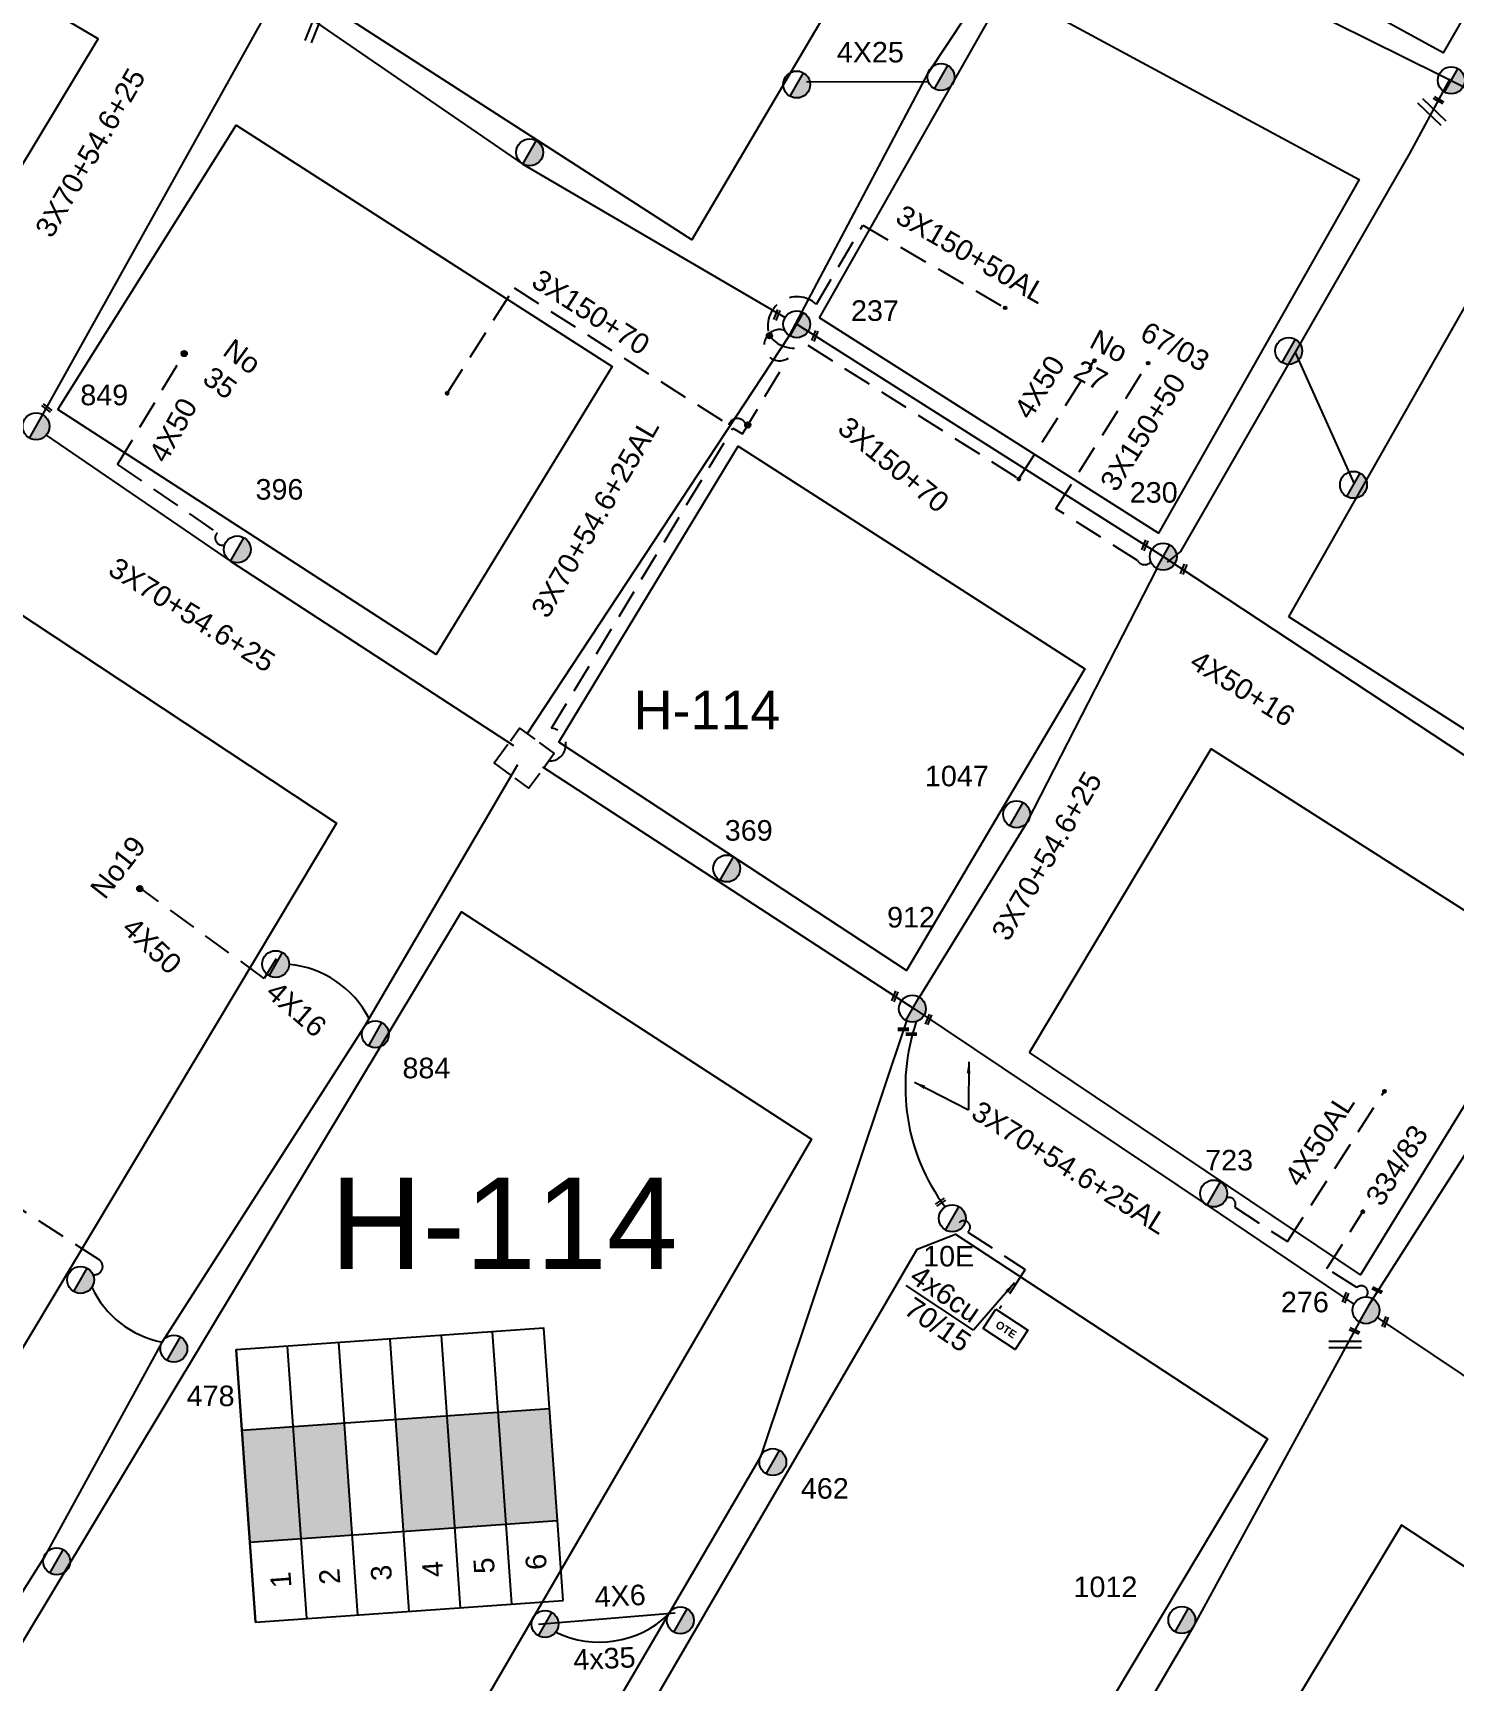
# Model space of a CAD drawing. Header units: millimetres. Extents: x 771 to 3391, y 686 to 1835.
# Drawn here: x 991.7 to 1116.1, y 1071 to 1215.3 of the extents above; entities that cross this region are included whole.
import ezdxf
from ezdxf.enums import TextEntityAlignment as Align

# ---------------------------------------------------------------- set-up
doc = ezdxf.new("R2010")
doc.units = ezdxf.units.MM
doc.linetypes.add('DASHED', pattern=[19.05, 12.7, -6.35])
for name, color, linetype in [('Pillar OTE', 7, 'Continuous'), ('Άγνωστα', 7, 'Continuous'), ('Ασφαλειοκιβώτια Χ.Τ 6 αναχωρήσεων', 7, 'Continuous'), ('Γυμνά εναέρια ΧΤ και ΦΟΠ (3Φ)   4x50+16AL', 7, 'Continuous'), ('Εναέρια παροχή ΧΤ 4x16', 7, 'SYN_LINE'), ('Εναέρια παροχή ΧΤ 4x25', 7, 'SYN_LINE'), ('Επιγραφές - Σχήματα', 7, 'Continuous'), ('Καλώδια ΧΤ   3x150+70AL', 7, 'DASHED'), ('Καλώδια ΧΤ   3x150AL+50CU', 7, 'DASHED'), ('Μηχανική τομή', 7, 'Continuous'), ('Περίπτερο', 7, 'Continuous'), ('Στύλος ΦΜ', 7, 'Continuous'), ('Στύλος ΦΜ @ 1', 7, 'Continuous'), ('Συνδέσεις', 7, 'Continuous'), ('Συνεστραμμένα ΧΤ   3x70+54.6+25 AL', 7, 'SYN_LINE'), ('Τομή', 7, 'Continuous'), ('Υπόβαθρο ΔΕΗ', 7, 'Continuous'), ('Υπόγεια Καλώδια Δικτύου ΧΤ   .15', 7, 'DASHED'), ('Υπόγεια καλώδια Παροχών ΧΤ   4x50AL', 7, 'DASHED'), ('Υπόγεια καλώδια Παροχών ΧΤ   4x6', 7, 'DASHED')]:
    doc.layers.add(name, color=color, linetype=linetype)
doc.styles.get("Standard").update_dxf_attribs({"font": 'ARIAL.TTF'})
doc.linetypes.add('SYN_LINE', pattern='A,0.5,-0.0001,["/\\/\\/\\/",Standard,S=0.1,R=0,X=0,Y=-0.05],-0.25', length=0.7501)
doc.dimstyles.new('ISO-25', dxfattribs={"dimtxt": 2.5, "dimasz": 2.5, "dimexe": 1.25, "dimexo": 0.625, "dimtad": 1, "dimtxsty": 'Standard', "dimcen": 2.5, "dimadec": 0, "dimazin": 0, "dimtfac": 1, "dimtmove": 0, "dimatfit": 3, "dimfxl": 1, "dimarcsym": 0})

# ---------------------------------------------------------------- blocks, each defined once
blk = doc.blocks.new('ΑΣΦΑΛΕΙΟΚΙΒΩΤΙΟ ΥΠΟΣΤΑΘΜΟΥ 6 ΑΝΑΧΩΡΗΣΕΩΝ')
at = {"layer": 'Ασφαλειοκιβώτια Χ.Τ 6 αναχωρήσεων', "ltscale": 40}
for p, q in [((-23.91, 27), (23.91, 27)), ((-9.83, 27), (-9.83, -27)), ((9.83, 27), (9.83, -27)), ((-23.91, 18), (23.91, 18)), ((-23.91, 9), (23.91, 9)), ((-23.91, 0), (23.91, 0)), ((-23.91, -9), (23.91, -9)), ((-23.91, -18), (23.91, -18))]:
    blk.add_line(p, q, dxfattribs=at)
at = {"layer": 'Ασφαλειοκιβώτια Χ.Τ 6 αναχωρήσεων'}
blk.add_lwpolyline([(-23.91, -27), (23.91, -27), (23.91, 27), (-23.91, 27)], close=True, dxfattribs=at)
for s, p in [('1', (-18.23, 20.26)), ('2', (-18.23, 11.69)), ('3', (-18.23, 2.62)), ('4', (-18.23, -6.41)), ('5', (-18.23, -15.42)), ('6', (-18.23, -24.55))]:
    blk.add_text(s, height=3.6, dxfattribs=at).set_placement(p)
at = {"layer": 'Ασφαλειοκιβώτια Χ.Τ 6 αναχωρήσεων', "ltscale": 40}
for tag, height, p in [('ΟΝΟΜΑ', 5, (-0.27, 31.68)), ('ΚΕΙΜΕΝΟ 1', 2, (16.95, 22.41)), ('ΚΕΙΜΕΝΟ 2', 2, (16.95, 13.71)), ('ΚΕΙΜΕΝΟ 3', 2, (16.95, 4.31)), ('ΚΕΙΜΕΝΟ 4', 2, (16.95, -4.67)), ('ΚΕΙΜΕΝΟ 5', 2, (16.95, -13.51)), ('ΚΕΙΜΕΝΟ 6', 2, (16.95, -22.43)), ('ΣΧ', 2, (-0.21, -29.21))]:
    blk.add_attdef(tag, text='', height=height, dxfattribs=at).set_placement(p, align=Align.MIDDLE_CENTER)
blk = doc.blocks.new('ΥΠΑΡΧΩΝ ΤΣΙΜΕΝΤΕΝΙΟΣ ΣΤΥΛΟΣ')
at = {"layer": 'Στύλος ΦΜ'}
blk.add_hatch(color=7, dxfattribs=at).paths.add_polyline_path([(-1.29, -2.28, 0.574793), (2.62, 0, 0.268822), (1.3, 2.27)])
at = {"layer": 'Στύλος ΦΜ', "color": 7}
blk.add_line((-1.29, -2.28), (1.3, 2.27), dxfattribs=at)
blk.add_circle((0, 0), 2.62, dxfattribs=at)
at = {"layer": 'Στύλος ΦΜ', "flags": 4}
for tag, p in [('ΑΡΙΘΜΟΣ', (-4.68, 8.05)), ('ΤΥΠΟΣ', (-4.91, 3.03))]:
    blk.add_attdef(tag, p, '', height=4, dxfattribs=at)
blk = doc.blocks.new('PILLAR YPOSTATHMOU')
at = {"layer": 'Περίπτερο', "ltscale": 40}
for points in [[(540.426, 2525.117), (540.426, 2526.013), (541.511, 2526.013)], [(541.816, 2526.013), (542.907, 2526.013), (542.907, 2524.949)], [(541.586, 2523.532), (540.426, 2523.532), (540.426, 2524.862)], [(542.907, 2524.593), (542.907, 2523.532), (541.917, 2523.532)]]:
    blk.add_lwpolyline(points, dxfattribs=at)
blk = doc.blocks.new('_ΣΥΝΔΕΣΗ')
at = {"layer": 'Συνδέσεις', "linetype": 'SYN_LINE', "ltscale": 40}
blk.add_hatch(color=256, dxfattribs=at).paths.add_polyline_path([(0.5, -0.01, 1), (-0.5, -0.01, 1)])
at = {"layer": 'Συνδέσεις'}
blk.add_circle((0, -0.01), 0.5, dxfattribs=at)
blk = doc.blocks.new('ΜΗΧΑΝΙΚΗ ΤΟΜΗ')
at = {"layer": 'Μηχανική τομή', "ltscale": 40}
for p, q in [((-1.89, 0.78), (1.89, 0.78)), ((1.89, 0), (-1.89, 0))]:
    blk.add_line(p, q, dxfattribs=at)
blk = doc.blocks.new('ΤΟΜΗ')
at = {"layer": 'Τομή', "ltscale": 40}
for p, q in [((-5.68, 0), (5.68, 0)), ((5.68, -2.33), (-5.68, -2.33))]:
    blk.add_line(p, q, dxfattribs=at)
blk = doc.blocks.new('PILLAR ΟΤΕ')
at = {"layer": 'Pillar OTE', "ltscale": 40}
blk.add_lwpolyline([(-3.31, 2.02), (3.39, 2.02), (3.39, -1.99), (-3.31, -1.99)], close=True, dxfattribs=at)
at = {"layer": 'Pillar OTE', "insert": (-1.81, 0.71), "char_height": 1.3575, "width": 109.961, "attachment_point": 1}
blk.add_mtext('{\\fArial|b1|i0|c161|p34;OTE}', dxfattribs=at)

msp = doc.modelspace()

# ---------------------------------------------------------------- hatches: boundary and pattern name
at = {"layer": 'Άγνωστα'}
for color, points in [(6, [(1032.40109, 1094.52727), (1027.91219, 1094.21137), (1028.60206, 1084.40835), (1033.09096, 1084.72425)]), (2, [(1036.88999, 1094.84316), (1032.40109, 1094.52727), (1033.09096, 1084.72425), (1037.57986, 1085.04014)]), (85, [(1018.9344, 1093.57957), (1014.4455, 1093.26367), (1015.13537, 1083.46065), (1019.62426, 1083.77655)])]:
    msp.add_hatch(color=color, dxfattribs=at).paths.add_polyline_path(points)
at = {"layer": 'Καλώδια ΧΤ   3x150AL+50CU', "linetype": 'DASHED', "ltscale": 0.2}
h = msp.add_hatch(color=1, dxfattribs=at)
h.dxf.hatch_style = 1
h.paths.add_polyline_path([(1027.91219, 1094.21137), (1023.42329, 1093.89547), (1024.11316, 1084.09245), (1028.60206, 1084.40835)])
h = msp.add_hatch(color=151, dxfattribs=at)
h.dxf.hatch_style = 1
h.paths.add_polyline_path([(1014.4455, 1093.26367), (1009.9566, 1092.94778), (1010.64647, 1083.14476), (1015.13537, 1083.46065)])

# ---------------------------------------------------------------- linework, layer by layer
at = {"layer": 'Άγνωστα', "color": 5}
for points in [[(1090.99214, 1168.92287), (1092.1735, 1169.87364), (1112.20009, 1204.72195), (1115.74218, 1211.25805)], [(1107.37694, 1175.80458), (1102.18679, 1187.2978)]]:
    msp.add_lwpolyline(points, dxfattribs=at)
at = {"layer": 'Άγνωστα', "color": 151}
msp.add_lwpolyline([(1058.53622, 1189.76215), (1058.53622, 1189.76215), (1090.62165, 1169.41593), (1090.62165, 1169.41593), (1130.82164, 1142.89887)], dxfattribs=at)
at = {"layer": 'Άγνωστα', "color": 85, "linetype": 'DASHED', "ltscale": 0.2}
msp.add_lwpolyline([(996.90987, 1106.56196, 0.771929097), (997.50959, 1107.82448), (983.39854, 1116.93864)], format="xyb", dxfattribs=at)
at = {"layer": 'Άγνωστα', "color": 2, "linetype": 'DASHED', "ltscale": 0.2}
msp.add_lwpolyline([(1108.39021, 1104.6184, 0.945037657), (1107.57387, 1105.42873), (1104.95042, 1107.08556), (1108.07563, 1112.03406)], format="xyb", dxfattribs=at)
at = {"layer": 'Άγνωστα', "color": 2, "linetype": 'SYN_LINE', "ltscale": 15}
msp.add_lwpolyline([(1047.89571, 1076.90741), (1035.91582, 1075.91776)], dxfattribs=at)
at = {"layer": 'Άγνωστα', "color": 85, "linetype": 'SYN_LINE', "ltscale": 8}
for centre, radius, start, end in [((1013.22357, 1124.91042), 8.85567, 27.4260451, 84.3759104), ((1004.6257, 1109.12564), 8.63565, 205.1907369, 258.9088629)]:
    msp.add_arc(centre, radius, start, end, dxfattribs=at)
at = {"layer": 'Άγνωστα', "color": 2, "linetype": 'SYN_LINE', "ltscale": 15}
msp.add_arc((1041.24236, 1083.20491), 8.82212, 244.4039643, 313.1128941, dxfattribs=at)
at = {"layer": 'Γυμνά εναέρια ΧΤ και ΦΟΠ (3Φ)   4x50+16AL', "color": 6, "linetype": 'Continuous', "ltscale": 0.2}
msp.add_lwpolyline([(1014.92826, 1217.24631), (1034.5634, 1203.7871), (1057.51738, 1190.35817)], dxfattribs=at)
at = {"layer": 'Εναέρια παροχή ΧΤ 4x25', "color": 27, "linetype": 'SYN_LINE', "ltscale": 8}
msp.add_lwpolyline([(1070.11092, 1210.95892), (1059.38959, 1211.00144)], dxfattribs=at)
at = {"layer": 'Καλώδια ΧΤ   3x150+70AL', "color": 151, "linetype": 'DASHED', "ltscale": 0.2}
for points in [[(1056.14529, 1188.76528, -0.778775202), (1060.25558, 1191.51126), (1064.32394, 1198.43123), (1076.88454, 1191.12903)], [(1027.89905, 1183.67668), (1033.78768, 1192.94166), (1052.57434, 1180.95861, -0.679306723), (1054.04375, 1181.07055)], [(1056.14529, 1188.76528, 0.361629207), (1059.50705, 1187.93516), (1077.97998, 1176.22099)]]:
    msp.add_lwpolyline(points, format="xyb", dxfattribs=at)
at = {"layer": 'Καλώδια ΧΤ   3x150+70AL', "color": 1, "linetype": 'DASHED', "ltscale": 0.2}
msp.add_lwpolyline([(999.05843, 1177.47638), (1007.7937, 1171.51248, 0.764338653), (1008.4362, 1170.43653)], format="xyb", dxfattribs=at)
at = {"layer": 'Καλώδια ΧΤ   3x150AL+50CU', "color": 151, "linetype": 'DASHED', "ltscale": 0.2}
msp.add_lwpolyline([(1089.53228, 1168.96406, -0.520661387), (1088.37751, 1169.072), (1081.21791, 1173.6121), (1089.33697, 1186.42556)], format="xyb", dxfattribs=at)
at = {"layer": 'Συνεστραμμένα ΧΤ   3x70+54.6+25 AL', "color": 1, "linetype": 'SYN_LINE', "ltscale": 20}
for points in [[(992.52625, 1181.85105), (1012.92848, 1218.49079), (1023.70109, 1236.57325), (1026.64189, 1258.6725)], [(992.82149, 1180.04729), (1008.96718, 1169.02402), (1033.73661, 1152.87598)]]:
    msp.add_lwpolyline(points, dxfattribs=at)
at = {"layer": 'Συνεστραμμένα ΧΤ   3x70+54.6+25 AL', "color": 6, "linetype": 'SYN_LINE', "ltscale": 20}
msp.add_lwpolyline([(1034.93052, 1153.91213), (1057.88631, 1188.77973), (1070.03838, 1211.75535), (1081.8583, 1229.62061)], dxfattribs=at)
at = {"layer": 'Συνεστραμμένα ΧΤ   3x70+54.6+25 AL', "color": 151, "linetype": 'SYN_LINE', "ltscale": 20}
msp.add_lwpolyline([(1082.95547, 1229.35277), (1096.52355, 1220.70454), (1114.77869, 1211.63971), (1116.88844, 1210.59209), (1140.77569, 1196.36653), (1157.86579, 1187.91218)], dxfattribs=at)
at = {"layer": 'Συνεστραμμένα ΧΤ   3x70+54.6+25 AL', "color": 2, "ltscale": 20}
for points in [[(1108.62812, 1103.87597), (1132.85505, 1141.78509), (1147.34184, 1166.11323), (1158.83126, 1187.42101)], [(1069.28459, 1130.83612), (1078.69202, 1146.12247), (1090.08261, 1168.36888)], [(1036.26519, 1151.00171), (1068.86519, 1129.79684), (1094.45325, 1112.63456), (1107.32121, 1103.9627)], [(1068.14582, 1128.77796), (1055.3512, 1090.5955), (1047.40385, 1076.99038), (1026.82465, 1041.83869), (1008.46006, 1009.67685), (994.26706, 985.47536), (986.88988, 973.15917), (967.46847, 939.42666)]]:
    msp.add_lwpolyline(points, dxfattribs=at)
at = {"layer": 'Συνεστραμμένα ΧΤ   3x70+54.6+25 AL', "color": 85, "linetype": 'SYN_LINE', "ltscale": 20}
msp.add_lwpolyline([(1034.07493, 1151.20347), (1020.65331, 1128.25305), (1002.94436, 1100.61468), (992.59981, 1081.77112), (984.80735, 1069.38867), (960.49739, 1030.44326), (941.64592, 995.64233)], dxfattribs=at)
at = {"layer": 'Συνεστραμμένα ΧΤ   3x70+54.6+25 AL', "color": 1, "ltscale": 20}
msp.add_lwpolyline([(989.14514, 903.88727), (1011.70221, 939.70968), (1022.13232, 957.01414), (1037.57664, 982.16722), (1060.41487, 1020.39363), (1078.39158, 1050.38515), (1093.31859, 1075.83131), (1108.1476, 1103.03307)], dxfattribs=at)
at = {"layer": 'Συνεστραμμένα ΧΤ   3x70+54.6+25 AL', "color": 27, "linetype": 'SYN_LINE', "ltscale": 20}
msp.add_lwpolyline([(1109.36485, 1102.79941), (1150.82443, 1074.99143), (1186.82331, 1050.5742), (1207.93378, 1037.03375), (1246.10663, 1011.35264), (1262.72965, 1000.48885), (1281.3162, 988.67739), (1304.49606, 973.51803), (1335.14079, 953.42707), (1368.18553, 932.95324)], dxfattribs=at)
at = {"layer": 'Συνεστραμμένα ΧΤ   3x70+54.6+25 AL', "color": 2, "ltscale": 20}
msp.add_arc((1085.62976, 1122.98378), 17.58858, 161.0021064, 216.6573838, dxfattribs=at)
at = {"layer": 'Υπόβαθρο ΔΕΗ'}
for points in [[(1084.06791, 1230.53447), (1118.87407, 1287.55839), (1145.73621, 1266.62285), (1115.13204, 1213.52298), (1084.06791, 1230.53447)], [(908.57619, 1266.99075), (896.49873, 1244.21055), (983.04981, 1190.98366), (997.36152, 1214.76111), (908.57619, 1266.99075)], [(1016.09305, 1218.59096), (1031.30083, 1244.11957), (1065.68647, 1224.8698), (1049.34699, 1197.1661), (1016.09305, 1218.59096)], [(1060.51513, 1190.33211), (1076.86037, 1219.1189), (1107.77379, 1202.43364), (1090.20654, 1171.46288), (1060.51513, 1190.33211)], [(993.85196, 1182.31129), (1009.44944, 1207.18362), (1042.37497, 1186.06736), (1026.9592, 1160.83679), (993.85196, 1182.31129)], [(1101.60644, 1164.14945), (1119.63666, 1195.84749), (1151.27187, 1178.45814), (1131.38564, 1145.08614), (1101.60644, 1164.14945)], [(1037.71528, 1153.17129), (1053.41112, 1179.0977), (1083.75975, 1159.60032), (1068.14971, 1133.19165), (1037.71528, 1153.17129)], [(916.45428, 1046.38503), (984.14154, 1168.61365), (1018.24834, 1146.0773), (938.178, 1012.26331), (933.63533, 1011.57754), (916.45428, 1046.38503)], [(1078.91705, 1125.99414), (1094.82454, 1152.59864), (1124.53146, 1133.65397), (1107.90538, 1106.54301), (1078.91705, 1125.99414)], [(942.31199, 993.83544), (1029.17109, 1138.31343), (1059.83115, 1118.4029), (965.95263, 957.01818), (961.18893, 956.13287), (942.31199, 993.83544)], [(1074.00835, 1101.68742), (1068.1252, 1105.61178)], [(1372.93378, 751.48167), (1482.86909, 831.99661), (1482.13151, 841.00179), (1111.49521, 1084.63438), (909.00244, 748.35764)]]:
    msp.add_lwpolyline(points, dxfattribs=at)
msp.add_lwpolyline([(969.8015, 938.33769), (1069.08583, 1108.79358), (1072.43445, 1110.09322), (1099.7508, 1092.17493), (988.04018, 905.33238), (982.86991, 909.74524)], close=True, dxfattribs=at)
at = {"layer": 'Υπόγεια Καλώδια Δικτύου ΧΤ   .15', "color": 151, "linetype": 'DASHED', "ltscale": 0.2}
for points in [[(1036.83211, 1151.52424, 0.954069389), (1037.06515, 1154.39697), (1052.9519, 1180.66517), (1053.77454, 1180.16765), (1057.78525, 1186.79255, -0.000182776), (1057.78525, 1186.79255, -1.612862457), (1057.48857, 1189.22095)], [(1057.31678, 1186.01874, -0.00118097), (1057.31678, 1186.01874, -0.00118097)]]:
    msp.add_lwpolyline(points, format="xyb", dxfattribs=at)
at = {"layer": 'Υπόγεια καλώδια Παροχών ΧΤ   4x50AL', "color": 1, "linetype": 'DASHED', "ltscale": 0.2}
msp.add_lwpolyline([(999.05843, 1177.47638), (1004.94293, 1187.27082)], dxfattribs=at)
at = {"layer": 'Υπόγεια καλώδια Παροχών ΧΤ   4x50AL', "color": 151, "linetype": 'DASHED', "ltscale": 0.2}
msp.add_lwpolyline([(1077.97998, 1176.22099), (1084.57123, 1186.61521)], dxfattribs=at)
at = {"layer": 'Υπόγεια καλώδια Παροχών ΧΤ   4x50AL', "color": 85, "linetype": 'DASHED', "ltscale": 0.2}
msp.add_lwpolyline([(1012.96121, 1134.19391), (1011.90512, 1132.49238), (1000.86429, 1140.53446)], dxfattribs=at)
at = {"layer": 'Υπόγεια καλώδια Παροχών ΧΤ   4x50AL', "color": 2, "ltscale": 0.2}
msp.add_lwpolyline([(1096.14088, 1113.25581, -0.717570909), (1096.88932, 1112.45785), (1096.88932, 1112.45785), (1096.88932, 1112.45785), (1096.88932, 1112.45785), (1101.50291, 1109.44511), (1109.97119, 1122.59072)], format="xyb", dxfattribs=at)
at = {"layer": 'Υπόγεια καλώδια Παροχών ΧΤ   4x6', "color": 2, "linetype": 'DASHED', "ltscale": 0.2}
msp.add_lwpolyline([(1072.74794, 1111.10589, -1.051487514), (1073.52199, 1110.28894), (1078.53896, 1106.99803), (1076.28019, 1103.55456)], format="xyb", dxfattribs=at)

# ---------------------------------------------------------------- block references
at = {"xscale": 1.518063623093845, "yscale": 1.518063623093845, "zscale": 1.518063623093845, "rotation": 323.8773433717832}
msp.add_blockref('PILLAR YPOSTATHMOU', (-1889.00499, -1459.42735), dxfattribs=at)
at = {"layer": 'Pillar OTE', "xscale": 0.5, "yscale": 0.5, "zscale": 0.5, "rotation": 326.7369362511355}
msp.add_blockref('PILLAR ΟΤΕ', (1076.79463, 1101.77493), dxfattribs=at)
at = {"layer": 'Ασφαλειοκιβώτια Χ.Τ 6 αναχωρήσεων', "xscale": 0.5, "yscale": 0.5, "zscale": 0.5, "rotation": 94.02544735625288}
msp.add_blockref('ΑΣΦΑΛΕΙΟΚΙΒΩΤΙΟ ΥΠΟΣΤΑΘΜΟΥ 6 ΑΝΑΧΩΡΗΣΕΩΝ', (1023.76823, 1088.99396), dxfattribs=at)
at = {"layer": 'Μηχανική τομή'}
for p, xscale, yscale, zscale, rotation in [((1114.67806, 1209.29446), 0.2500000000002005, 0.2500000000002005, 0.2500000000002005, 331.5446991727721), ((1056.87831, 1190.53968), 0.249999999999919, 0.249999999999919, 0.249999999999919, 68.45138536945211), ((1060.20012, 1188.70703), 0.249999999999919, 0.249999999999919, 0.249999999999919, 68.45138536945211), ((992.81977, 1182.35555), 0.25, 0.25, 0.25, 322.6763499369713), ((1089.10073, 1170.37473), 0.249999999999919, 0.249999999999919, 0.249999999999919, 68.45138536945211), ((1092.49934, 1168.28252), 0.249999999999919, 0.249999999999919, 0.249999999999919, 68.45138536945211), ((1067.20514, 1130.88292), 0.249999999999919, 0.249999999999919, 0.249999999999919, 68.45138536945211), ((1070.16325, 1128.85884), 0.249999999999919, 0.249999999999919, 0.249999999999919, 68.45138536945211), ((1071.17391, 1112.81768), 0.25, 0.25, 0.25, 32.92462564082646), ((1109.31055, 1105.11636), 0.25, 0.25, 0.25, 334.7467717406677), ((1106.66304, 1104.5089), 0.249999999999919, 0.249999999999919, 0.249999999999919, 68.45138536945211), ((1110.13974, 1102.38053), 0.249999999999919, 0.249999999999919, 0.249999999999919, 68.45138536945211), ((1107.33139, 1101.53584), 0.25, 0.25, 0.25, 334.7467717406677)]:
    msp.add_blockref('ΜΗΧΑΝΙΚΗ ΤΟΜΗ', p, dxfattribs=dict(at, xscale=xscale, yscale=yscale, zscale=zscale, rotation=rotation))
at = {"layer": 'Μηχανική τομή', "xscale": 0.25, "yscale": 0.25, "zscale": 0.25}
for p in [(1067.86546, 1127.9413), (1068.57107, 1127.51544)]:
    msp.add_blockref('ΜΗΧΑΝΙΚΗ ΤΟΜΗ', p, dxfattribs=at)
at = {"layer": 'Στύλος ΦΜ @ 1', "ltscale": 40}
ref = msp.add_blockref('ΥΠΑΡΧΩΝ ΤΣΙΜΕΝΤΕΝΙΟΣ ΣΤΥΛΟΣ', (1115.83357, 1211.1159), dxfattribs=dict(at, xscale=0.4499999999998181, yscale=0.4499999999998181, zscale=0.4499999999998181))
ref.add_attrib('ΤΥΠΟΣ', '17', (1113.13339, 1216.13131), dxfattribs={"layer": 'Στύλος ΦΜ', "height": 1.8, "flags": 4})
at = {"layer": 'Στύλος ΦΜ @ 1', "ltscale": 40, "xscale": 0.4499999999998181, "yscale": 0.4499999999998181, "zscale": 0.4499999999998181}
for p in [(1071.16371, 1211.40783), (1058.53396, 1210.75162), (1035.14443, 1204.81157), (1101.60613, 1187.42919), (1107.27675, 1175.70218), (1012.9138, 1133.74087), (995.82753, 1106.09754), (993.73286, 1081.44966), (1036.49676, 1075.96575), (1048.3479, 1076.28617)]:
    msp.add_blockref('ΥΠΑΡΧΩΝ ΤΣΙΜΕΝΤΕΝΙΟΣ ΣΤΥΛΟΣ', p, dxfattribs=at)
at = {"layer": 'Στύλος ΦΜ @ 1', "ltscale": 40}
ref = msp.add_blockref('ΥΠΑΡΧΩΝ ΤΣΙΜΕΝΤΕΝΙΟΣ ΣΤΥΛΟΣ', (1058.53396, 1189.76344), dxfattribs=dict(at, xscale=0.4499999999998181, yscale=0.4499999999998181, zscale=0.4499999999998181))
ref.add_attrib('ΤΥΠΟΣ', '237', (1063.28168, 1190.0589), dxfattribs={"layer": 'Στύλος ΦΜ', "height": 1.8, "flags": 4})
ref = msp.add_blockref('ΥΠΑΡΧΩΝ ΤΣΙΜΕΝΤΕΝΙΟΣ ΣΤΥΛΟΣ', (991.94069, 1180.82917), dxfattribs=dict(at, xscale=0.4499999999998181, yscale=0.4499999999998181, zscale=0.4499999999998181))
ref.add_attrib('ΤΥΠΟΣ', '849', (995.80583, 1182.67045), dxfattribs={"layer": 'Στύλος ΦΜ', "height": 1.8, "flags": 4})
ref = msp.add_blockref('ΥΠΑΡΧΩΝ ΤΣΙΜΕΝΤΕΝΙΟΣ ΣΤΥΛΟΣ', (1009.54821, 1170.0485), dxfattribs=dict(at, xscale=0.4499999999998181, yscale=0.4499999999998181, zscale=0.4499999999998181))
ref.add_attrib('ΤΥΠΟΣ', '396', (1011.14733, 1174.40869), dxfattribs={"layer": 'Στύλος ΦΜ', "height": 1.8, "flags": 4})
ref = msp.add_blockref('ΥΠΑΡΧΩΝ ΤΣΙΜΕΝΤΕΝΙΟΣ ΣΤΥΛΟΣ', (1090.61939, 1169.41722), dxfattribs=dict(at, xscale=0.4499999999998181, yscale=0.4499999999998181, zscale=0.4499999999998181))
ref.add_attrib('ΤΥΠΟΣ', '230', (1087.689, 1174.14184), dxfattribs={"layer": 'Στύλος ΦΜ', "height": 1.8, "flags": 4})
ref = msp.add_blockref('ΥΠΑΡΧΩΝ ΤΣΙΜΕΝΤΕΝΙΟΣ ΣΤΥΛΟΣ', (1077.77826, 1146.86555), dxfattribs=dict(at, xscale=0.4499999999998181, yscale=0.4499999999998181, zscale=0.4499999999998181))
ref.add_attrib('ΤΥΠΟΣ', '1047', (1069.7544, 1149.31122), dxfattribs={"layer": 'Στύλος ΦΜ', "height": 1.8, "flags": 4})
ref = msp.add_blockref('ΥΠΑΡΧΩΝ ΤΣΙΜΕΝΤΕΝΙΟΣ ΣΤΥΛΟΣ', (1052.40657, 1142.11351), dxfattribs=dict(at, xscale=0.4499999999998181, yscale=0.4499999999998181, zscale=0.4499999999998181))
ref.add_attrib('ΤΥΠΟΣ', '369', (1052.23055, 1144.55126), dxfattribs={"layer": 'Στύλος ΦΜ', "height": 1.8, "flags": 4})
ref = msp.add_blockref('ΥΠΑΡΧΩΝ ΤΣΙΜΕΝΤΕΝΙΟΣ ΣΤΥΛΟΣ', (1068.66031, 1129.83741), dxfattribs=dict(at, xscale=0.4499999999998181, yscale=0.4499999999998181, zscale=0.4499999999998181))
ref.add_attrib('ΤΥΠΟΣ', '912', (1066.44248, 1136.94849), dxfattribs={"layer": 'Στύλος ΦΜ', "height": 1.8, "flags": 4})
ref = msp.add_blockref('ΥΠΑΡΧΩΝ ΤΣΙΜΕΝΤΕΝΙΟΣ ΣΤΥΛΟΣ', (1021.63532, 1127.60282), dxfattribs=dict(at, xscale=0.4499999999998181, yscale=0.4499999999998181, zscale=0.4499999999998181))
ref.add_attrib('ΤΥΠΟΣ', '884', (1024.01142, 1123.7474), dxfattribs={"layer": 'Στύλος ΦΜ', "height": 1.8, "flags": 4})
ref = msp.add_blockref('ΥΠΑΡΧΩΝ ΤΣΙΜΕΝΤΕΝΙΟΣ ΣΤΥΛΟΣ', (1095.03429, 1113.65903), dxfattribs=dict(at, xscale=0.4499999999998181, yscale=0.4499999999998181, zscale=0.4499999999998181))
ref.add_attrib('ΤΥΠΟΣ', '723', (1094.28821, 1115.68011), dxfattribs={"layer": 'Στύλος ΦΜ', "height": 1.8, "flags": 4})
ref = msp.add_blockref('ΥΠΑΡΧΩΝ ΤΣΙΜΕΝΤΕΝΙΟΣ ΣΤΥΛΟΣ', (1072.14395, 1111.48408), dxfattribs=dict(at, xscale=0.4499999999998181, yscale=0.4499999999998181, zscale=0.4499999999998181))
ref.add_attrib('ΑΡΙΘΜΟΣ', '10Ε', (1069.59783, 1107.27259), dxfattribs={"layer": 'Στύλος ΦΜ', "height": 1.8, "flags": 4})
ref = msp.add_blockref('ΥΠΑΡΧΩΝ ΤΣΙΜΕΝΤΕΝΙΟΣ ΣΤΥΛΟΣ', (1108.37699, 1103.44071), dxfattribs=dict(at, xscale=0.4499999999998181, yscale=0.4499999999998181, zscale=0.4499999999998181))
ref.add_attrib('ΤΥΠΟΣ', '276', (1100.92344, 1103.25778), dxfattribs={"layer": 'Στύλος ΦΜ', "height": 1.8, "flags": 4})
ref = msp.add_blockref('ΥΠΑΡΧΩΝ ΤΣΙΜΕΝΤΕΝΙΟΣ ΣΤΥΛΟΣ', (1003.99407, 1100.08059), dxfattribs=dict(at, xscale=0.4499999999998181, yscale=0.4499999999998181, zscale=0.4499999999998181))
ref.add_attrib('ΤΥΠΟΣ', '478', (1005.12099, 1095.04145), dxfattribs={"layer": 'Στύλος ΦΜ', "height": 1.8, "flags": 4})
ref = msp.add_blockref('ΥΠΑΡΧΩΝ ΤΣΙΜΕΝΤΕΝΙΟΣ ΣΤΥΛΟΣ', (1056.43841, 1090.14261), dxfattribs=dict(at, xscale=0.4499999999998181, yscale=0.4499999999998181, zscale=0.4499999999998181))
ref.add_attrib('ΤΥΠΟΣ', '462', (1058.89304, 1086.94071), dxfattribs={"layer": 'Στύλος ΦΜ', "height": 1.8, "flags": 4})
ref = msp.add_blockref('ΥΠΑΡΧΩΝ ΤΣΙΜΕΝΤΕΝΙΟΣ ΣΤΥΛΟΣ', (1092.24822, 1076.32269), dxfattribs=dict(at, xscale=0.4499999999998181, yscale=0.4499999999998181, zscale=0.4499999999998181))
ref.add_attrib('ΤΥΠΟΣ', '1012', (1082.76034, 1078.32384), dxfattribs={"layer": 'Στύλος ΦΜ', "height": 1.8, "flags": 4})
at = {"layer": 'Συνδέσεις'}
for p, xscale, yscale, zscale in [((1076.78369, 1191.20467), 0.25, 0.25, 0.25), ((1056.14529, 1188.76528), 0.4777242751394019, 0.4777242751394019, 0.4777242751394019), ((1004.9029, 1187.20421), 0.4777242751394019, 0.4777242751394019, 0.4777242751394019), ((1084.59562, 1186.58317), 0.25, 0.25, 0.25), ((1089.29546, 1186.36006), 0.25, 0.25, 0.25), ((1027.93075, 1183.72535), 0.25, 0.25, 0.25), ((1054.24887, 1180.95115), 0.4777242751394019, 0.4777242751394019, 0.4777242751394019), ((1077.97998, 1176.22099), 0.25, 0.25, 0.25), ((1001.01172, 1140.35085), 0.4777242751394019, 0.4777242751394019, 0.4777242751394019), ((1109.99099, 1122.60962), 0.25, 0.25, 0.25), ((1108.09772, 1112.07003), 0.25, 0.25, 0.25)]:
    msp.add_blockref('_ΣΥΝΔΕΣΗ', p, dxfattribs=dict(at, xscale=xscale, yscale=yscale, zscale=zscale))
at = {"layer": 'Τομή', "xscale": 0.2499999999998873, "yscale": 0.2499999999998873, "zscale": 0.2499999999998873}
for p, rotation in [((1016.55384, 1215.71032), 248.1909067709115), ((1114.33486, 1208.56173), 316.3818135418195)]:
    msp.add_blockref('ΤΟΜΗ', p, dxfattribs=dict(at, rotation=rotation))
at = {"layer": 'Τομή', "xscale": 0.25, "yscale": 0.25, "zscale": 0.25}
msp.add_blockref('ΤΟΜΗ', (1106.54541, 1100.74111), dxfattribs=at)

# ---------------------------------------------------------------- texts
at = {"layer": 'Άγνωστα', "color": 7, "char_height": 1.8, "attachment_point": 1}
for s, gutter_width, insert, rotation in [('3X70+54.6+25', 12.5, (991.75131, 1198.10743), 59.8533125), ('3X150+50AL', 12.5, (1067.93893, 1200.31078), 330.1163178), ('3X150+70', 12.5, (1036.13665, 1194.6873), 327.4853052), ('67/03', 2.0203, (1089.30284, 1190.07962), 332.0897021), ('4X50', 12.5, (1077.45082, 1182.26237), 57.8582614), ('3X150+50', 12.5, (1084.98005, 1175.94752), 57.5386286), ('4X50', 12.5, (1001.71668, 1178.36927), 61.1298127), ('3X150+70', 12.5, (1063.12354, 1181.82087), 320.7776814), ('3X70+54.6+25', 12.5, (999.07254, 1169.46371), 328.042606), ('4X50+16', 12.5, (1093.75554, 1161.32952), 328.042606), ('3X70+54.6+25', 12.5, (1075.49154, 1136.53848), 59.8533125), ('No19', 12.5, (996.53776, 1140.41739), 51.9246009), ('4X50', 12.5, (1000.56987, 1138.03562), 316.8016977)]:
    msp.add_mtext_dynamic_manual_height_columns(s, width=1.8, gutter_width=gutter_width, heights=[0.04535], dxfattribs=dict(at, insert=insert, rotation=rotation))
at = {"layer": 'Άγνωστα', "color": 7}
note = msp.add_mtext_dynamic_manual_height_columns('No ', width=1.8, gutter_width=2.0203, heights=[0.04535, 0], dxfattribs=dict(at, insert=(1081.49974, 1191.18487), char_height=1.8, attachment_point=1, rotation=332.0897021))
for column, words in zip(note.columns.linked_columns, ['27']):
    column.text = words
note = msp.add_mtext_dynamic_manual_height_columns('No ', width=1.8, gutter_width=1.59119, heights=[0.04535, 0], dxfattribs=dict(at, insert=(1006.48038, 1190.61408), char_height=1.8, attachment_point=1, rotation=323.8358271))
for column, words in zip(note.columns.linked_columns, ['35']):
    column.text = words
at = {"layer": 'Εναέρια παροχή ΧΤ 4x16', "color": 7, "insert": (1013.11155, 1132.42192), "char_height": 1.8, "attachment_point": 1, "rotation": 319.0945131}
msp.add_mtext_dynamic_manual_height_columns('4X16', width=1.8, gutter_width=12.5, heights=[0.04535], dxfattribs=at)
at = {"layer": 'Εναέρια παροχή ΧΤ 4x25', "color": 7, "insert": (1062.03926, 1214.48159), "char_height": 1.8, "attachment_point": 1, "rotation": 0.0610861}
msp.add_mtext_dynamic_manual_height_columns('4X25', width=1.8, gutter_width=12.5, heights=[0.04535], dxfattribs=at)
at = {"layer": 'Συνεστραμμένα ΧΤ   3x70+54.6+25 AL', "color": 7, "char_height": 1.8, "attachment_point": 1}
for insert, rotation in [((1035.17341, 1164.80592), 59.8533125), ((1074.62742, 1121.87911), 328.042606)]:
    msp.add_mtext_dynamic_manual_height_columns('3X70+54.6+25AL', width=1.8, gutter_width=12.5, heights=[0.04535], dxfattribs=dict(at, insert=insert, rotation=rotation))
at = {"layer": 'Υπόβαθρο ΔΕΗ', "attachment_point": 1}
for insert, char_height in [((1044.25947, 1157.67728), 3.372686), ((1017.68374, 1115.05769), 8)]:
    msp.add_mtext_dynamic_manual_height_columns('H-114', width=84.657329, gutter_width=12.5, heights=[0], dxfattribs=dict(at, insert=insert, char_height=char_height))
at = {"layer": 'Υπόγεια καλώδια Παροχών ΧΤ   4x50AL', "color": 7, "char_height": 1.8, "attachment_point": 1, "rotation": 57.2765147}
for s, insert in [('4X50AL', (1101.11446, 1115.08928)), ('334/83', (1108.23089, 1113.38998))]:
    msp.add_mtext_dynamic_manual_height_columns(s, width=1.8, gutter_width=12.5, heights=[0.04535], dxfattribs=dict(at, insert=insert))
at = {"layer": 'Υπόγεια καλώδια Παροχών ΧΤ   4x50AL', "color": 7, "ltscale": 0.2, "char_height": 1.8, "attachment_point": 1, "rotation": 325.5324523}
for s, insert in [('4x6cu', (1069.30801, 1107.52018)), ('70/15', (1068.81154, 1104.70861))]:
    msp.add_mtext_dynamic_manual_height_columns(s, width=1.8, gutter_width=12.5, heights=[0.11759], dxfattribs=dict(at, insert=insert))
at = {"layer": 'Υπόγεια καλώδια Παροχών ΧΤ   4x6', "color": 7, "char_height": 1.8, "attachment_point": 1, "rotation": 2.6119846}
for s, insert in [('4X6', (1040.79418, 1079.23525)), ('4x35', (1038.92855, 1073.72613))]:
    msp.add_mtext_dynamic_manual_height_columns(s, width=1.8, gutter_width=12.5, heights=[0.04535], dxfattribs=dict(at, insert=insert))

# ---------------------------------------------------------------- leaders
at = {"layer": 'Επιγραφές - Σχήματα', "ltscale": 40}
for points in [[(1073.59162, 1125.19329), (1073.55986, 1120.98731)], [(1068.8289, 1123.41194), (1073.55986, 1120.98731)], [(1077.59429, 1105.8314), (1074.00835, 1101.68742)]]:
    msp.add_leader(points, dimstyle='ISO-25', override={"dimasz": 1, "dimtad": 0}, dxfattribs=at)

doc.saveas('drawing.dxf')
